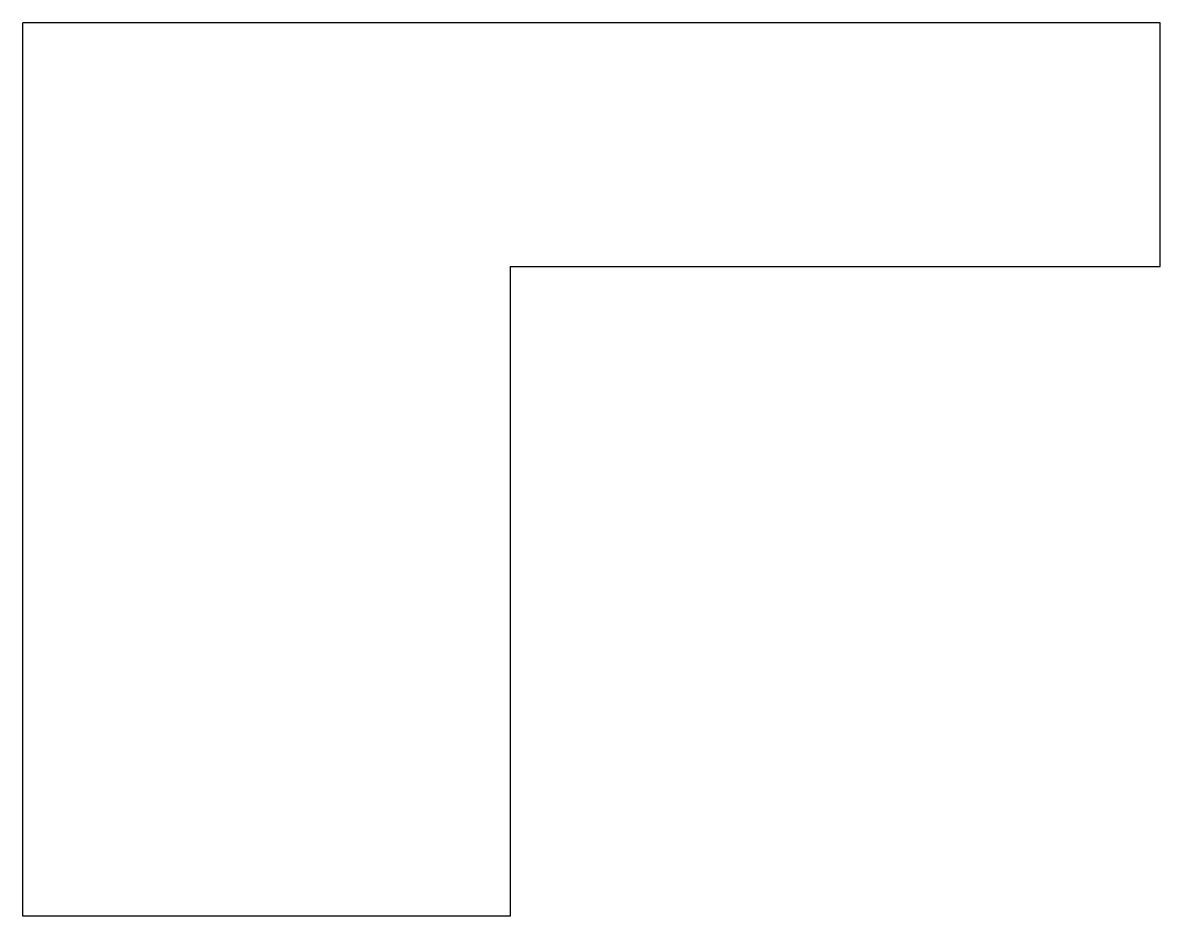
# Model space of a CAD drawing. Extents: x -35 to 35, y -27.5 to 27.5.
import ezdxf

# ---------------------------------------------------------------- set-up
doc = ezdxf.new("R2010")
doc.units = 0
doc.header["$MEASUREMENT"] = 0
doc.layers.get('0').update_dxf_attribs({"linetype": 'CONTINUOUS'})

msp = doc.modelspace()

# ---------------------------------------------------------------- linework, layer by layer
for p, q in [((35, 27.5), (-35, 27.5)), ((-35, -27.5), (-35, 27.5)), ((35, 12.5), (35, 27.5)), ((-5, 12.5), (-5, -27.5)), ((-5, 12.5), (35, 12.5)), ((-5, -27.5), (-35, -27.5))]:
    msp.add_line(p, q)

doc.saveas('drawing.dxf')
